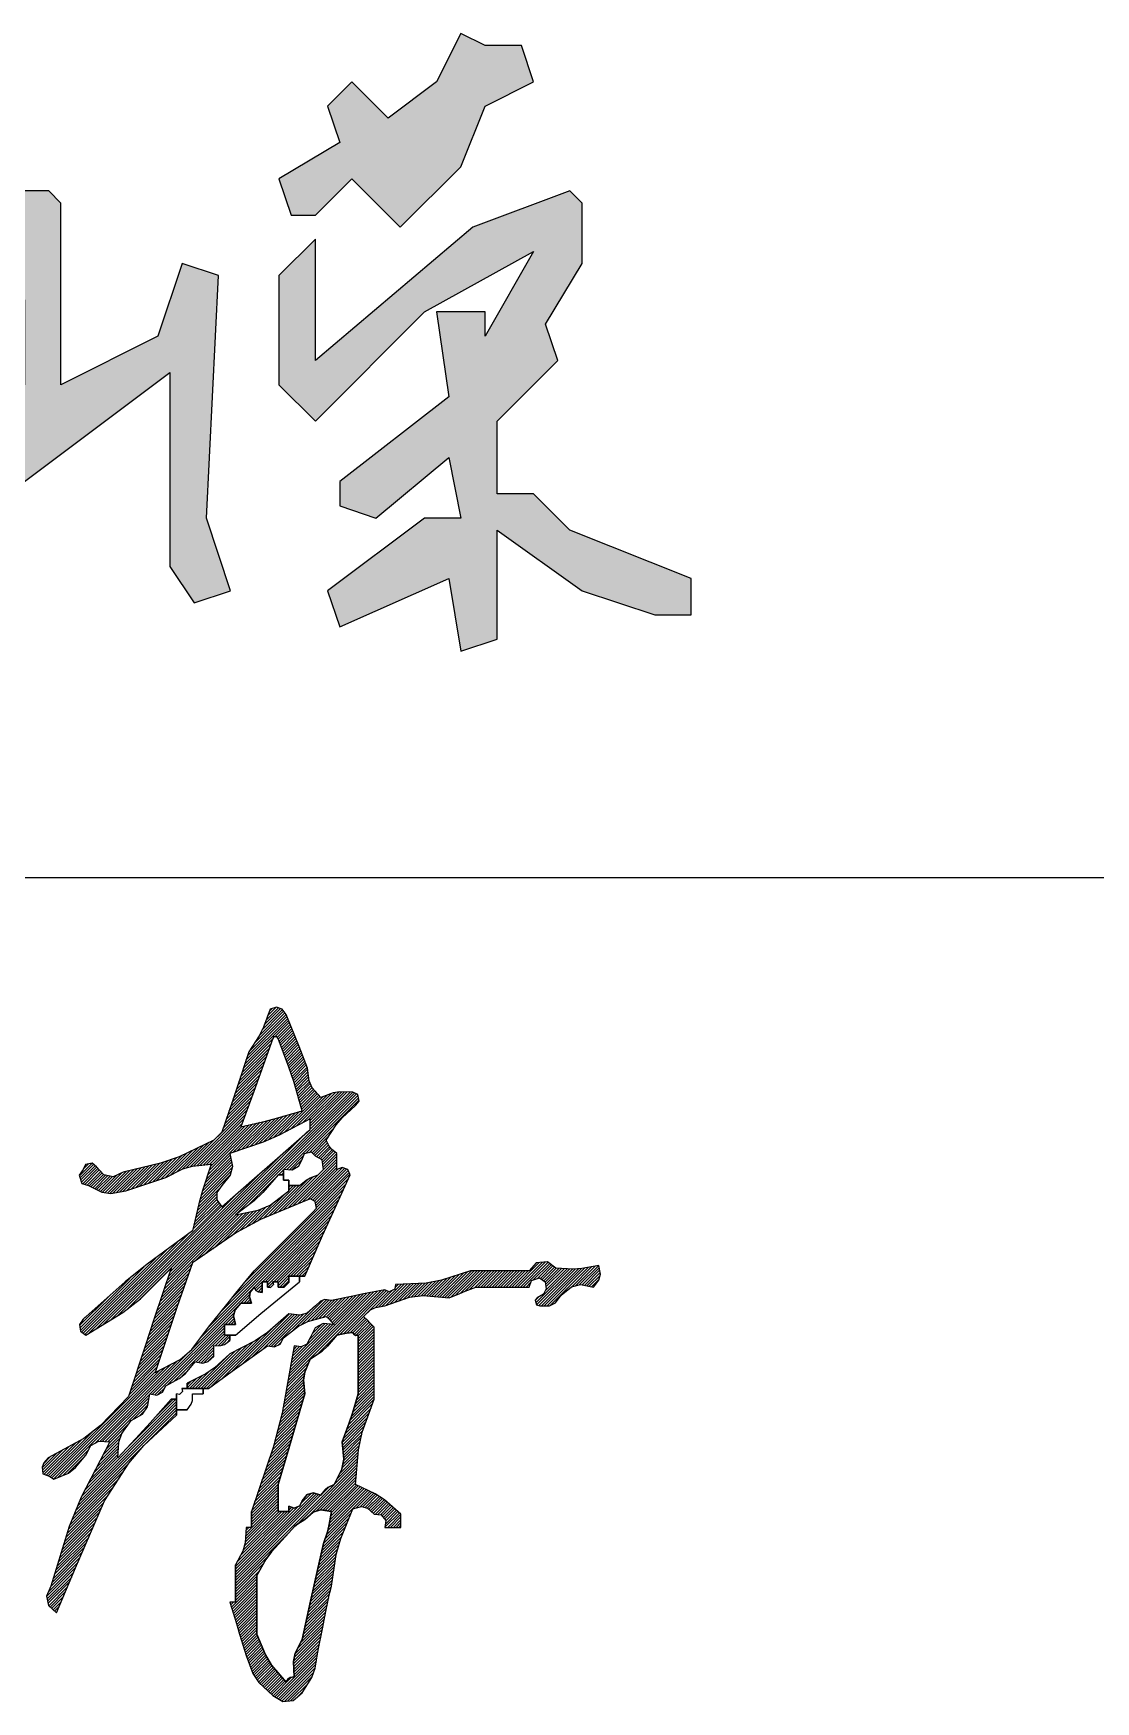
# Model space of a CAD drawing. Header units: millimetres. Extents: x 865974 to 875117, y 41124 to 44891.
# Drawn here: x 868510.9 to 868517.52, y 41157.96 to 41168.37 of the extents above; entities that cross this region are included whole.
import ezdxf

# ---------------------------------------------------------------- set-up
doc = ezdxf.new("R2010")
doc.units = ezdxf.units.MM
doc.header["$LTSCALE"] = 1000
doc.header["$MEASUREMENT"] = 0

# ---------------------------------------------------------------- blocks, each defined once
blk = doc.blocks.new('ZYC')
h = blk.add_hatch()
h.set_pattern_fill('ANSI31', color=256, scale=0.01, style=0)
h.paths.add_polyline_path([(0.871345, 0.42887), (0.877014, 0.441542), (0.888561, 0.466786), (0.887043, 0.470041), (0.883569, 0.471431), (0.880225, 0.47012), (0.880225, 0.474121), (0.880225, 0.476122), (0.880225, 0.480123), (0.876842, 0.482728), (0.875355, 0.484586), (0.873557, 0.488458), (0.879788, 0.497952), (0.883563, 0.502415), (0.891895, 0.510131), (0.894109, 0.512712), (0.893264, 0.516935), (0.890228, 0.518466), (0.882117, 0.518604), (0.877851, 0.517893), (0.870223, 0.515132), (0.864821, 0.52111), (0.862839, 0.525469), (0.861887, 0.53347), (0.856662, 0.54685), (0.853994, 0.553519), (0.848551, 0.566812), (0.84612, 0.570258), (0.84256, 0.571445), (0.838548, 0.570146), (0.834376, 0.55897), (0.831649, 0.553515), (0.825211, 0.543472), (0.818543, 0.523467), (0.815209, 0.513465), (0.80854, 0.49346), (0.80654, 0.491459), (0.80554, 0.490459), (0.803539, 0.488458), (0.781826, 0.478132), (0.770242, 0.474043), (0.746858, 0.468453), (0.740671, 0.46563), (0.734812, 0.466802), (0.730187, 0.471787), (0.727621, 0.474019), (0.723362, 0.473167), (0.721851, 0.47012), (0.719419, 0.466675), (0.721173, 0.461415), (0.725186, 0.460118), (0.733628, 0.455915), (0.739244, 0.455113), (0.748525, 0.456784), (0.758528, 0.460118), (0.763529, 0.461785), (0.773531, 0.465119), (0.784076, 0.470453), (0.790119, 0.47223), (0.801872, 0.473455), (0.796442, 0.457016), (0.794098, 0.448645), (0.790202, 0.431777), (0.761914, 0.411004), (0.748191, 0.399958), (0.721851, 0.376763), (0.719546, 0.373426), (0.720255, 0.369169), (0.723519, 0.366761), (0.746674, 0.380799), (0.757642, 0.389367), (0.776866, 0.408438), (0.766118, 0.376456), (0.760783, 0.360452), (0.750192, 0.328417), (0.732723, 0.310244), (0.722265, 0.302226), (0.700179, 0.290074), (0.697284, 0.287008), (0.696369, 0.284262), (0.696845, 0.280072), (0.699684, 0.279157), (0.701079, 0.278459), (0.703513, 0.276738), (0.712713, 0.280665), (0.717172, 0.28401), (0.723519, 0.291741), (0.726659, 0.297847), (0.73168, 0.300636), (0.738522, 0.300077), (0.720634, 0.265553), (0.713177, 0.247249), (0.701846, 0.210054), (0.699024, 0.203867), (0.700195, 0.198008), (0.705181, 0.193383), (0.717185, 0.221389), (0.723187, 0.235393), (0.735188, 0.263401), (0.750469, 0.286767), (0.759738, 0.297752), (0.7802, 0.316748), (0.7802, 0.32675), (0.776866, 0.32675), (0.763667, 0.311956), (0.756997, 0.304619), (0.743524, 0.290074), (0.744225, 0.299963), (0.746137, 0.305318), (0.751859, 0.313414), (0.758927, 0.317452), (0.762153, 0.322062), (0.763529, 0.330085), (0.767936, 0.329319), (0.771499, 0.331101), (0.773531, 0.335086), (0.781822, 0.339679), (0.785726, 0.342873), (0.791869, 0.35009), (0.796661, 0.349308), (0.799884, 0.350229), (0.803539, 0.353424), (0.803539, 0.356091), (0.803539, 0.357425), (0.803539, 0.360092), (0.807755, 0.360184), (0.810113, 0.36097), (0.813542, 0.363426), (0.813542, 0.366761), (0.810207, 0.366761), (0.810207, 0.369428), (0.810207, 0.370762), (0.810207, 0.373429), (0.812875, 0.373429), (0.814208, 0.373429), (0.816876, 0.373429), (0.815817, 0.378825), (0.816736, 0.382503), (0.82021, 0.386766), (0.822877, 0.386766), (0.824211, 0.386766), (0.826878, 0.386766), (0.825691, 0.390644), (0.826165, 0.393484), (0.828545, 0.396768), (0.829759, 0.394693), (0.831164, 0.393756), (0.833547, 0.393434), (0.833547, 0.396101), (0.833547, 0.397435), (0.833547, 0.400102), (0.836881, 0.400102), (0.836881, 0.396768), (0.838724, 0.396367), (0.840617, 0.39826), (0.840215, 0.400102), (0.843549, 0.400102), (0.843549, 0.396768), (0.847321, 0.396775), (0.850211, 0.399664), (0.850218, 0.403437), (0.856886, 0.403437), (0.86022, 0.403437)])
h.paths.add_polyline_path([(0.81766, 0.430826), (0.832668, 0.439013), (0.863554, 0.451782), (0.86659, 0.450251), (0.867435, 0.446028), (0.865221, 0.443447), (0.850551, 0.428776), (0.843216, 0.421441), (0.828545, 0.406771), (0.817133, 0.39283), (0.811464, 0.385827), (0.800205, 0.371762), (0.78972, 0.357746), (0.782385, 0.351511), (0.766863, 0.343421), (0.775929, 0.370852), (0.780598, 0.384525), (0.790202, 0.411772)], flags=16)
h.paths.add_polyline_path([(0.80854, 0.446781), (0.805425, 0.451112), (0.805425, 0.455787), (0.80854, 0.460118), (0.813699, 0.466554), (0.815065, 0.472016), (0.813542, 0.480123), (0.834155, 0.487227), (0.844276, 0.491612), (0.863554, 0.501795), (0.863554, 0.499128), (0.863554, 0.497794), (0.863554, 0.495127), (0.841589, 0.475743), (0.830586, 0.466074)], flags=16)
h.paths.add_polyline_path([(0.816876, 0.44178), (0.828552, 0.450587), (0.834008, 0.455702), (0.843549, 0.466786), (0.846883, 0.466786), (0.846883, 0.47012), (0.852237, 0.469623), (0.856263, 0.471924), (0.858553, 0.476789), (0.859871, 0.479923), (0.864466, 0.480842), (0.866889, 0.478456), (0.871025, 0.476192), (0.871893, 0.470117), (0.868556, 0.466786), (0.863539, 0.464853), (0.861098, 0.463458), (0.856886, 0.460118), (0.850218, 0.460118), (0.850218, 0.456784), (0.838559, 0.447954), (0.831216, 0.444649)], flags=16)
h.paths.add_polyline_path([(0.82021, 0.496794), (0.828392, 0.518733), (0.832394, 0.529737), (0.840215, 0.551808), (0.840995, 0.55289), (0.84277, 0.55289), (0.843549, 0.551808), (0.850321, 0.534079), (0.853333, 0.525043), (0.858553, 0.506796), (0.843346, 0.502328), (0.835663, 0.500323)], flags=16)
h.paths.add_polyline_path([(0.862059, 0.375253), (0.873557, 0.37843), (0.875557, 0.37643), (0.876558, 0.375429), (0.878558, 0.373429), (0.871716, 0.373988), (0.866694, 0.371199), (0.863554, 0.365093), (0.861382, 0.361183), (0.857984, 0.359484), (0.853552, 0.360092), (0.846069, 0.318055), (0.840672, 0.297141), (0.826878, 0.256732), (0.826878, 0.250064), (0.826878, 0.24673), (0.825545, 0.24673), (0.824878, 0.24673), (0.823544, 0.24673), (0.823031, 0.237034), (0.821563, 0.231894), (0.816876, 0.223391), (0.816876, 0.213388), (0.816876, 0.200051), (0.815542, 0.200051), (0.814875, 0.200051), (0.813542, 0.200051), (0.817543, 0.186714), (0.819543, 0.180046), (0.823544, 0.166709), (0.827791, 0.155463), (0.831467, 0.149949), (0.840215, 0.141703), (0.84657, 0.13798), (0.852974, 0.138562), (0.858553, 0.14337), (0.864559, 0.153054), (0.866713, 0.158799), (0.868556, 0.170044), (0.871223, 0.18338), (0.872557, 0.190049), (0.875224, 0.203385), (0.875891, 0.206053), (0.876224, 0.207386), (0.876891, 0.210054), (0.879889, 0.229889), (0.882632, 0.239833), (0.890228, 0.258399), (0.89558, 0.259661), (0.899436, 0.258697), (0.903565, 0.255065), (0.907812, 0.254625), (0.910735, 0.25097), (0.910233, 0.24673), (0.914234, 0.24673), (0.916235, 0.24673), (0.920236, 0.24673), (0.920236, 0.250064), (0.920236, 0.251731), (0.920236, 0.255065), (0.90998, 0.263848), (0.904109, 0.267647), (0.891895, 0.273403), (0.893648, 0.295176), (0.896067, 0.306234), (0.903565, 0.32675), (0.903565, 0.344755), (0.903565, 0.353757), (0.903565, 0.371762), (0.900897, 0.374429), (0.899564, 0.375763), (0.896896, 0.37843), (0.901245, 0.382512), (0.904358, 0.384068), (0.910233, 0.385099), (0.925477, 0.390367), (0.934172, 0.391453), (0.950243, 0.3901), (0.956912, 0.392767), (0.960246, 0.394101), (0.966914, 0.396768), (0.980251, 0.396768), (0.986919, 0.396768), (1.000256, 0.396768), (1.001698, 0.400731), (1.006727, 0.402408), (1.010259, 0.400102), (1.010867, 0.395671), (1.009168, 0.392272), (1.005257, 0.3901), (1.003934, 0.388458), (1.004881, 0.385618), (1.006924, 0.385099), (1.012888, 0.385026), (1.016741, 0.386953), (1.020261, 0.391767), (1.026697, 0.396926), (1.03216, 0.398291), (1.040266, 0.396768), (1.04374, 0.401031), (1.044659, 0.404709), (1.0436, 0.410105), (1.033059, 0.40833), (1.027608, 0.407989), (1.016927, 0.408438), (1.011661, 0.412583), (1.004597, 0.411877), (1.000256, 0.406771), (0.985586, 0.406771), (0.97825, 0.406771), (0.96358, 0.406771), (0.945524, 0.400963), (0.935851, 0.399236), (0.916901, 0.398435), (0.916329, 0.395509), (0.912918, 0.393803), (0.910233, 0.395101), (0.896896, 0.392434), (0.890228, 0.3911), (0.876891, 0.388433), (0.872698, 0.388881), (0.869975, 0.387973), (0.866889, 0.385099), (0.861654, 0.380508), (0.857114, 0.379147), (0.850218, 0.380097), (0.836856, 0.368404), (0.829308, 0.363258), (0.813542, 0.355091), (0.803942, 0.346403), (0.798418, 0.342605), (0.786868, 0.336753), (0.786868, 0.333419), (0.796871, 0.333419), (0.800205, 0.333419), (0.814842, 0.344134), (0.822177, 0.349469), (0.836881, 0.360092), (0.841288, 0.359327), (0.844851, 0.361109), (0.846883, 0.365093), (0.856324, 0.372385)])
h.paths.add_polyline_path([(0.870971, 0.356805), (0.874427, 0.359915), (0.880225, 0.366761), (0.884191, 0.367611), (0.8862, 0.367945), (0.890228, 0.368428), (0.890952, 0.367124), (0.892085, 0.366558), (0.893562, 0.366761), (0.893562, 0.35209), (0.893562, 0.344755), (0.893562, 0.330085), (0.889936, 0.317963), (0.887932, 0.31195), (0.88356, 0.300077), (0.884483, 0.289261), (0.883338, 0.28315), (0.878558, 0.273403), (0.874686, 0.271605), (0.872827, 0.270118), (0.870223, 0.266735), (0.865641, 0.268341), (0.861595, 0.267185), (0.858553, 0.263401), (0.857036, 0.260146), (0.853561, 0.258756), (0.850218, 0.260067), (0.850218, 0.256732), (0.843549, 0.256732), (0.843549, 0.273403), (0.850246, 0.296067), (0.85358, 0.307404), (0.86022, 0.330085), (0.859447, 0.338821), (0.860191, 0.343656), (0.863554, 0.351757)], flags=16)
h.paths.add_polyline_path([(0.869994, 0.257683), (0.876891, 0.256732), (0.875505, 0.248601), (0.874493, 0.244554), (0.87189, 0.236727), (0.866414, 0.212753), (0.863747, 0.200749), (0.858553, 0.176712), (0.854239, 0.168195), (0.853106, 0.16291), (0.853552, 0.153373), (0.851169, 0.153051), (0.849764, 0.152114), (0.848551, 0.150038), (0.839476, 0.160787), (0.835638, 0.167068), (0.830213, 0.180046), (0.830213, 0.216722), (0.835992, 0.226633), (0.839383, 0.23138), (0.850218, 0.243396), (0.853788, 0.247187), (0.855847, 0.248903), (0.86022, 0.251731), (0.865455, 0.256321)], flags=16)
for p, q in [((0.838548, 0.570146), (0.834376, 0.55897)), ((0.84256, 0.571445), (0.838548, 0.570146)), ((0.84612, 0.570258), (0.84256, 0.571445)), ((0.848551, 0.566812), (0.84612, 0.570258)), ((0.853994, 0.553519), (0.848551, 0.566812)), ((0.831649, 0.553515), (0.825211, 0.543472)), ((0.834376, 0.55897), (0.831649, 0.553515)), ((0.840995, 0.55289), (0.840215, 0.551808)), ((0.84277, 0.55289), (0.840995, 0.55289)), ((0.843549, 0.551808), (0.84277, 0.55289)), ((0.856662, 0.54685), (0.853994, 0.553519)), ((0.825211, 0.543472), (0.818543, 0.523467)), ((0.840215, 0.551808), (0.832394, 0.529737)), ((0.850321, 0.534079), (0.843549, 0.551808)), ((0.861887, 0.53347), (0.856662, 0.54685)), ((0.853333, 0.525043), (0.850321, 0.534079)), ((0.862839, 0.525469), (0.861887, 0.53347)), ((0.818543, 0.523467), (0.815209, 0.513465)), ((0.832394, 0.529737), (0.828392, 0.518733)), ((0.858553, 0.506796), (0.853333, 0.525043)), ((0.864821, 0.52111), (0.862839, 0.525469)), ((0.870223, 0.515132), (0.864821, 0.52111)), ((0.815209, 0.513465), (0.80854, 0.49346)), ((0.828392, 0.518733), (0.82021, 0.496794)), ((0.877851, 0.517893), (0.870223, 0.515132)), ((0.882117, 0.518604), (0.877851, 0.517893)), ((0.890228, 0.518466), (0.882117, 0.518604)), ((0.893264, 0.516935), (0.890228, 0.518466)), ((0.891895, 0.510131), (0.894109, 0.512712)), ((0.894109, 0.512712), (0.893264, 0.516935)), ((0.82021, 0.496794), (0.835663, 0.500323)), ((0.835663, 0.500323), (0.843346, 0.502328)), ((0.843346, 0.502328), (0.858553, 0.506796)), ((0.863554, 0.501795), (0.844276, 0.491612)), ((0.863554, 0.499128), (0.863554, 0.501795)), ((0.879788, 0.497952), (0.883563, 0.502415)), ((0.883563, 0.502415), (0.891895, 0.510131)), ((0.80554, 0.490459), (0.803539, 0.488458)), ((0.80654, 0.491459), (0.80554, 0.490459)), ((0.80854, 0.49346), (0.80654, 0.491459)), ((0.844276, 0.491612), (0.834155, 0.487227)), ((0.841589, 0.475743), (0.863554, 0.495127)), ((0.863554, 0.497794), (0.863554, 0.499128)), ((0.863554, 0.495127), (0.863554, 0.497794)), ((0.873557, 0.488458), (0.879788, 0.497952)), ((0.803539, 0.488458), (0.781826, 0.478132)), ((0.834155, 0.487227), (0.813542, 0.480123)), ((0.813542, 0.480123), (0.815065, 0.472016)), ((0.859871, 0.479923), (0.858553, 0.476789)), ((0.864466, 0.480842), (0.859871, 0.479923)), ((0.866889, 0.478456), (0.864466, 0.480842)), ((0.875355, 0.484586), (0.873557, 0.488458)), ((0.876842, 0.482728), (0.875355, 0.484586)), ((0.880225, 0.480123), (0.876842, 0.482728)), ((0.880225, 0.476122), (0.880225, 0.480123)), ((0.721851, 0.47012), (0.719419, 0.466675)), ((0.723362, 0.473167), (0.721851, 0.47012)), ((0.727621, 0.474019), (0.723362, 0.473167)), ((0.730187, 0.471787), (0.727621, 0.474019)), ((0.734812, 0.466802), (0.730187, 0.471787)), ((0.770242, 0.474043), (0.746858, 0.468453)), ((0.781826, 0.478132), (0.770242, 0.474043)), ((0.773531, 0.465119), (0.784076, 0.470453)), ((0.784076, 0.470453), (0.790119, 0.47223)), ((0.790119, 0.47223), (0.801872, 0.473455)), ((0.801872, 0.473455), (0.796442, 0.457016)), ((0.815065, 0.472016), (0.813699, 0.466554)), ((0.830586, 0.466074), (0.841589, 0.475743)), ((0.852237, 0.469623), (0.846883, 0.47012)), ((0.846883, 0.47012), (0.846883, 0.463452)), ((0.846883, 0.463452), (0.846883, 0.47012)), ((0.846883, 0.47012), (0.846883, 0.463452)), ((0.856263, 0.471924), (0.852237, 0.469623)), ((0.858553, 0.476789), (0.856263, 0.471924)), ((0.871025, 0.476192), (0.866889, 0.478456)), ((0.868556, 0.466786), (0.871893, 0.470117)), ((0.871893, 0.470117), (0.871025, 0.476192)), ((0.880225, 0.474121), (0.880225, 0.476122)), ((0.880225, 0.47012), (0.880225, 0.474121)), ((0.883569, 0.471431), (0.880225, 0.47012)), ((0.887043, 0.470041), (0.883569, 0.471431)), ((0.888561, 0.466786), (0.887043, 0.470041)), ((0.719419, 0.466675), (0.721173, 0.461415)), ((0.721173, 0.461415), (0.725186, 0.460118)), ((0.725186, 0.460118), (0.733628, 0.455915)), ((0.740671, 0.46563), (0.734812, 0.466802)), ((0.746858, 0.468453), (0.740671, 0.46563)), ((0.748525, 0.456784), (0.758528, 0.460118)), ((0.758528, 0.460118), (0.763529, 0.461785)), ((0.763529, 0.461785), (0.773531, 0.465119)), ((0.80854, 0.460118), (0.805425, 0.455787)), ((0.813699, 0.466554), (0.80854, 0.460118)), ((0.80854, 0.446781), (0.830586, 0.466074)), ((0.843549, 0.466786), (0.834008, 0.455702)), ((0.846883, 0.466786), (0.843549, 0.466786)), ((0.843549, 0.466786), (0.846883, 0.466786)), ((0.846883, 0.466786), (0.843549, 0.466786)), ((0.846883, 0.463452), (0.846883, 0.466786)), ((0.846883, 0.466786), (0.846883, 0.463452)), ((0.846883, 0.463452), (0.846883, 0.466786)), ((0.848217, 0.463452), (0.846883, 0.463452)), ((0.846883, 0.463452), (0.848217, 0.463452)), ((0.848884, 0.463452), (0.848217, 0.463452)), ((0.848217, 0.463452), (0.848884, 0.463452)), ((0.850218, 0.463452), (0.848884, 0.463452)), ((0.848884, 0.463452), (0.850218, 0.463452)), ((0.850218, 0.456784), (0.850218, 0.463452)), ((0.850218, 0.463452), (0.850218, 0.456784)), ((0.850218, 0.456784), (0.850218, 0.463452)), ((0.850218, 0.463452), (0.850218, 0.460118)), ((0.850218, 0.460118), (0.850218, 0.463452)), ((0.850218, 0.463452), (0.850218, 0.460118)), ((0.850218, 0.460118), (0.856886, 0.460118)), ((0.856886, 0.460118), (0.850218, 0.460118)), ((0.850218, 0.460118), (0.856886, 0.460118)), ((0.856886, 0.460118), (0.861098, 0.463458)), ((0.861098, 0.463458), (0.863539, 0.464853)), ((0.863539, 0.464853), (0.868556, 0.466786)), ((0.877014, 0.441542), (0.888561, 0.466786)), ((0.733628, 0.455915), (0.739244, 0.455113)), ((0.739244, 0.455113), (0.748525, 0.456784)), ((0.794098, 0.448645), (0.790202, 0.431777)), ((0.796442, 0.457016), (0.794098, 0.448645)), ((0.805425, 0.455787), (0.805425, 0.451112)), ((0.805425, 0.451112), (0.80854, 0.446781)), ((0.828552, 0.450587), (0.816876, 0.44178)), ((0.834008, 0.455702), (0.828552, 0.450587)), ((0.831216, 0.444649), (0.838559, 0.447954)), ((0.863554, 0.451782), (0.832668, 0.439013)), ((0.838559, 0.447954), (0.850218, 0.456784)), ((0.86659, 0.450251), (0.863554, 0.451782)), ((0.867435, 0.446028), (0.86659, 0.450251)), ((0.816876, 0.44178), (0.831216, 0.444649)), ((0.832668, 0.439013), (0.81766, 0.430826)), ((0.850551, 0.428776), (0.865221, 0.443447)), ((0.865221, 0.443447), (0.867435, 0.446028)), ((0.871345, 0.42887), (0.877014, 0.441542)), ((0.790202, 0.431777), (0.761914, 0.411004)), ((0.81766, 0.430826), (0.790202, 0.411772)), ((0.843216, 0.421441), (0.850551, 0.428776)), ((0.86022, 0.403437), (0.871345, 0.42887)), ((0.828545, 0.406771), (0.843216, 0.421441)), ((0.761914, 0.411004), (0.748191, 0.399958)), ((0.757642, 0.389367), (0.776866, 0.408438)), ((0.776866, 0.408438), (0.766118, 0.376456)), ((0.790202, 0.411772), (0.780598, 0.384525)), ((0.817133, 0.39283), (0.828545, 0.406771)), ((0.96358, 0.406771), (0.945524, 0.400963)), ((0.97825, 0.406771), (0.96358, 0.406771)), ((0.985586, 0.406771), (0.97825, 0.406771)), ((1.000256, 0.406771), (0.985586, 0.406771)), ((1.004597, 0.411877), (1.000256, 0.406771)), ((1.011661, 0.412583), (1.004597, 0.411877)), ((1.016927, 0.408438), (1.011661, 0.412583)), ((1.027608, 0.407989), (1.016927, 0.408438)), ((1.033059, 0.40833), (1.027608, 0.407989)), ((1.0436, 0.410105), (1.033059, 0.40833)), ((1.044659, 0.404709), (1.0436, 0.410105)), ((0.748191, 0.399958), (0.721851, 0.376763)), ((0.826165, 0.393484), (0.828545, 0.396768)), ((0.828545, 0.396768), (0.826165, 0.393484)), ((0.828545, 0.396768), (0.829759, 0.394693)), ((0.829759, 0.394693), (0.828545, 0.396768)), ((0.833547, 0.397435), (0.833547, 0.400102)), ((0.833547, 0.400102), (0.836881, 0.400102)), ((0.836881, 0.400102), (0.833547, 0.400102)), ((0.833547, 0.400102), (0.836881, 0.400102)), ((0.836881, 0.400102), (0.833547, 0.400102)), ((0.833547, 0.400102), (0.836881, 0.400102)), ((0.836881, 0.400102), (0.833547, 0.400102)), ((0.833547, 0.400102), (0.833547, 0.397435)), ((0.833547, 0.396101), (0.833547, 0.397435)), ((0.833547, 0.397435), (0.833547, 0.396101)), ((0.833547, 0.393434), (0.833547, 0.396101)), ((0.833547, 0.396101), (0.833547, 0.393434)), ((0.836881, 0.396768), (0.836881, 0.400102)), ((0.836881, 0.400102), (0.836881, 0.396768)), ((0.836881, 0.396768), (0.836881, 0.400102)), ((0.838724, 0.396367), (0.836881, 0.396768)), ((0.836881, 0.396768), (0.838724, 0.396367)), ((0.840617, 0.39826), (0.838724, 0.396367)), ((0.838724, 0.396367), (0.840617, 0.39826)), ((0.843549, 0.400102), (0.840215, 0.400102)), ((0.840215, 0.400102), (0.843549, 0.400102)), ((0.843549, 0.400102), (0.840215, 0.400102)), ((0.840215, 0.400102), (0.840617, 0.39826)), ((0.840617, 0.39826), (0.840215, 0.400102)), ((0.840215, 0.400102), (0.843549, 0.400102)), ((0.843549, 0.400102), (0.840215, 0.400102)), ((0.840215, 0.400102), (0.843549, 0.400102)), ((0.840833, 0.386824), (0.856886, 0.400102)), ((0.843549, 0.396768), (0.843549, 0.400102)), ((0.843549, 0.400102), (0.843549, 0.396768)), ((0.843549, 0.396768), (0.843549, 0.400102)), ((0.843549, 0.396768), (0.847321, 0.396775)), ((0.847321, 0.396775), (0.843549, 0.396768)), ((0.847321, 0.396775), (0.850211, 0.399664)), ((0.850211, 0.399664), (0.847321, 0.396775)), ((0.850211, 0.399664), (0.850218, 0.403437)), ((0.850218, 0.403437), (0.850211, 0.399664)), ((0.850218, 0.403437), (0.86022, 0.403437)), ((0.86022, 0.403437), (0.850218, 0.403437)), ((0.850218, 0.403437), (0.86022, 0.403437)), ((0.856886, 0.403437), (0.850218, 0.403437)), ((0.850218, 0.403437), (0.856886, 0.403437)), ((0.856886, 0.403437), (0.850218, 0.403437)), ((0.856886, 0.400102), (0.856886, 0.403437)), ((0.856886, 0.403437), (0.856886, 0.400102)), ((0.856886, 0.400102), (0.856886, 0.403437)), ((0.916901, 0.398435), (0.916329, 0.395509)), ((0.935851, 0.399236), (0.916901, 0.398435)), ((0.945524, 0.400963), (0.935851, 0.399236)), ((0.960246, 0.394101), (0.966914, 0.396768)), ((0.966914, 0.396768), (0.980251, 0.396768)), ((0.980251, 0.396768), (0.986919, 0.396768)), ((0.986919, 0.396768), (1.000256, 0.396768)), ((1.000256, 0.396768), (1.001698, 0.400731)), ((1.001698, 0.400731), (1.006727, 0.402408)), ((1.006727, 0.402408), (1.010259, 0.400102)), ((1.010259, 0.400102), (1.010867, 0.395671)), ((1.020261, 0.391767), (1.026697, 0.396926)), ((1.026697, 0.396926), (1.03216, 0.398291)), ((1.03216, 0.398291), (1.040266, 0.396768)), ((1.040266, 0.396768), (1.04374, 0.401031)), ((1.04374, 0.401031), (1.044659, 0.404709)), ((0.746674, 0.380799), (0.757642, 0.389367)), ((0.800205, 0.371762), (0.811464, 0.385827)), ((0.811464, 0.385827), (0.817133, 0.39283)), ((0.816736, 0.382503), (0.82021, 0.386766)), ((0.82021, 0.386766), (0.816736, 0.382503)), ((0.82021, 0.386766), (0.822877, 0.386766)), ((0.822877, 0.386766), (0.82021, 0.386766)), ((0.822877, 0.386766), (0.824211, 0.386766)), ((0.824211, 0.386766), (0.822877, 0.386766)), ((0.824211, 0.386766), (0.826878, 0.386766)), ((0.826878, 0.386766), (0.824211, 0.386766)), ((0.825691, 0.390644), (0.826165, 0.393484)), ((0.826165, 0.393484), (0.825691, 0.390644)), ((0.826878, 0.386766), (0.825691, 0.390644)), ((0.825691, 0.390644), (0.826878, 0.386766)), ((0.829759, 0.394693), (0.831164, 0.393756)), ((0.831164, 0.393756), (0.829759, 0.394693)), ((0.831164, 0.393756), (0.833547, 0.393434)), ((0.833547, 0.393434), (0.831164, 0.393756)), ((0.832831, 0.380156), (0.840833, 0.386824)), ((0.869975, 0.387973), (0.866889, 0.385099)), ((0.872698, 0.388881), (0.869975, 0.387973)), ((0.876891, 0.388433), (0.872698, 0.388881)), ((0.890228, 0.3911), (0.876891, 0.388433)), ((0.896896, 0.392434), (0.890228, 0.3911)), ((0.910233, 0.395101), (0.896896, 0.392434)), ((0.912918, 0.393803), (0.910233, 0.395101)), ((0.910233, 0.385099), (0.925477, 0.390367)), ((0.916329, 0.395509), (0.912918, 0.393803)), ((0.925477, 0.390367), (0.934172, 0.391453)), ((0.934172, 0.391453), (0.950243, 0.3901)), ((0.950243, 0.3901), (0.956912, 0.392767)), ((0.956912, 0.392767), (0.960246, 0.394101)), ((1.005257, 0.3901), (1.003934, 0.388458)), ((1.003934, 0.388458), (1.004881, 0.385618)), ((1.004881, 0.385618), (1.006924, 0.385099)), ((1.009168, 0.392272), (1.005257, 0.3901)), ((1.010867, 0.395671), (1.009168, 0.392272)), ((1.012888, 0.385026), (1.016741, 0.386953)), ((1.016741, 0.386953), (1.020261, 0.391767)), ((0.721851, 0.376763), (0.719546, 0.373426)), ((0.723519, 0.366761), (0.746674, 0.380799)), ((0.766118, 0.376456), (0.760783, 0.360452)), ((0.780598, 0.384525), (0.775929, 0.370852)), ((0.815817, 0.378825), (0.816736, 0.382503)), ((0.816736, 0.382503), (0.815817, 0.378825)), ((0.816876, 0.373429), (0.815817, 0.378825)), ((0.815817, 0.378825), (0.816876, 0.373429)), ((0.816876, 0.366761), (0.832831, 0.380156)), ((0.850218, 0.380097), (0.836856, 0.368404)), ((0.857114, 0.379147), (0.850218, 0.380097)), ((0.856324, 0.372385), (0.862059, 0.375253)), ((0.861654, 0.380508), (0.857114, 0.379147)), ((0.866889, 0.385099), (0.861654, 0.380508)), ((0.862059, 0.375253), (0.873557, 0.37843)), ((0.873557, 0.37843), (0.875557, 0.37643)), ((0.875557, 0.37643), (0.876558, 0.375429)), ((0.876558, 0.375429), (0.878558, 0.373429)), ((0.896896, 0.37843), (0.901245, 0.382512)), ((0.899564, 0.375763), (0.896896, 0.37843)), ((0.900897, 0.374429), (0.899564, 0.375763)), ((0.901245, 0.382512), (0.904358, 0.384068)), ((0.904358, 0.384068), (0.910233, 0.385099)), ((1.006924, 0.385099), (1.012888, 0.385026)), ((0.719546, 0.373426), (0.720255, 0.369169)), ((0.720255, 0.369169), (0.723519, 0.366761)), ((0.775929, 0.370852), (0.766863, 0.343421)), ((0.78972, 0.357746), (0.800205, 0.371762)), ((0.810207, 0.370762), (0.810207, 0.373429)), ((0.810207, 0.373429), (0.812875, 0.373429)), ((0.812875, 0.373429), (0.810207, 0.373429)), ((0.810207, 0.373429), (0.810207, 0.370762)), ((0.810207, 0.369428), (0.810207, 0.370762)), ((0.810207, 0.370762), (0.810207, 0.369428)), ((0.810207, 0.366761), (0.810207, 0.369428)), ((0.810207, 0.369428), (0.810207, 0.366761)), ((0.813542, 0.366761), (0.810207, 0.366761)), ((0.810207, 0.366761), (0.813542, 0.366761)), ((0.813542, 0.366761), (0.810207, 0.366761)), ((0.810207, 0.366761), (0.816876, 0.366761)), ((0.816876, 0.366761), (0.810207, 0.366761)), ((0.810207, 0.366761), (0.816876, 0.366761)), ((0.812875, 0.373429), (0.814208, 0.373429)), ((0.814208, 0.373429), (0.812875, 0.373429)), ((0.813542, 0.363426), (0.813542, 0.366761)), ((0.813542, 0.366761), (0.813542, 0.363426)), ((0.813542, 0.363426), (0.813542, 0.366761)), ((0.814208, 0.373429), (0.816876, 0.373429)), ((0.816876, 0.373429), (0.814208, 0.373429)), ((0.836856, 0.368404), (0.829308, 0.363258)), ((0.844851, 0.361109), (0.846883, 0.365093)), ((0.846883, 0.365093), (0.856324, 0.372385)), ((0.863554, 0.365093), (0.861382, 0.361183)), ((0.866694, 0.371199), (0.863554, 0.365093)), ((0.871716, 0.373988), (0.866694, 0.371199)), ((0.878558, 0.373429), (0.871716, 0.373988)), ((0.874427, 0.359915), (0.880225, 0.366761)), ((0.880225, 0.366761), (0.874427, 0.359915)), ((0.880225, 0.366761), (0.884191, 0.367611)), ((0.884191, 0.367611), (0.880225, 0.366761)), ((0.884191, 0.367611), (0.8862, 0.367945)), ((0.8862, 0.367945), (0.884191, 0.367611)), ((0.8862, 0.367945), (0.890228, 0.368428)), ((0.890228, 0.368428), (0.8862, 0.367945)), ((0.890228, 0.368428), (0.890952, 0.367124)), ((0.890952, 0.367124), (0.890228, 0.368428)), ((0.890952, 0.367124), (0.892085, 0.366558)), ((0.892085, 0.366558), (0.890952, 0.367124)), ((0.892085, 0.366558), (0.893562, 0.366761)), ((0.893562, 0.366761), (0.892085, 0.366558)), ((0.893562, 0.366761), (0.893562, 0.35209)), ((0.893562, 0.35209), (0.893562, 0.366761)), ((0.903565, 0.371762), (0.900897, 0.374429)), ((0.903565, 0.353757), (0.903565, 0.371762)), ((0.760783, 0.360452), (0.750192, 0.328417)), ((0.782385, 0.351511), (0.78972, 0.357746)), ((0.803539, 0.360092), (0.807755, 0.360184)), ((0.803539, 0.357425), (0.803539, 0.360092)), ((0.803539, 0.356091), (0.803539, 0.357425)), ((0.803539, 0.353424), (0.803539, 0.356091)), ((0.813542, 0.355091), (0.803942, 0.346403)), ((0.807755, 0.360184), (0.810113, 0.36097)), ((0.810113, 0.36097), (0.813542, 0.363426)), ((0.829308, 0.363258), (0.813542, 0.355091)), ((0.822177, 0.349469), (0.836881, 0.360092)), ((0.836881, 0.360092), (0.841288, 0.359327)), ((0.841288, 0.359327), (0.844851, 0.361109)), ((0.853552, 0.360092), (0.846069, 0.318055)), ((0.857984, 0.359484), (0.853552, 0.360092)), ((0.861382, 0.361183), (0.857984, 0.359484)), ((0.863554, 0.351757), (0.870971, 0.356805)), ((0.870971, 0.356805), (0.863554, 0.351757)), ((0.870971, 0.356805), (0.874427, 0.359915)), ((0.874427, 0.359915), (0.870971, 0.356805)), ((0.766863, 0.343421), (0.782385, 0.351511)), ((0.785726, 0.342873), (0.791869, 0.35009)), ((0.791869, 0.35009), (0.796661, 0.349308)), ((0.796661, 0.349308), (0.799884, 0.350229)), ((0.803942, 0.346403), (0.798418, 0.342605)), ((0.799884, 0.350229), (0.803539, 0.353424)), ((0.800205, 0.333419), (0.814842, 0.344134)), ((0.814842, 0.344134), (0.822177, 0.349469)), ((0.859447, 0.338821), (0.860191, 0.343656)), ((0.860191, 0.343656), (0.859447, 0.338821)), ((0.860191, 0.343656), (0.863554, 0.351757)), ((0.863554, 0.351757), (0.860191, 0.343656)), ((0.893562, 0.35209), (0.893562, 0.344755)), ((0.893562, 0.344755), (0.893562, 0.35209)), ((0.893562, 0.344755), (0.893562, 0.330085)), ((0.893562, 0.330085), (0.893562, 0.344755)), ((0.903565, 0.344755), (0.903565, 0.353757)), ((0.903565, 0.32675), (0.903565, 0.344755)), ((0.771499, 0.331101), (0.773531, 0.335086)), ((0.773531, 0.335086), (0.781822, 0.339679)), ((0.781822, 0.339679), (0.785726, 0.342873)), ((0.796871, 0.333419), (0.783534, 0.333419)), ((0.783534, 0.333419), (0.796871, 0.333419)), ((0.796871, 0.333419), (0.783534, 0.333419)), ((0.783534, 0.333419), (0.783936, 0.331576)), ((0.798418, 0.342605), (0.786868, 0.336753)), ((0.786868, 0.336753), (0.786868, 0.333419)), ((0.786868, 0.333419), (0.786868, 0.336753)), ((0.786868, 0.336753), (0.786868, 0.333419)), ((0.786868, 0.333419), (0.800205, 0.333419)), ((0.800205, 0.333419), (0.786868, 0.333419)), ((0.786868, 0.333419), (0.800205, 0.333419)), ((0.796871, 0.330085), (0.796871, 0.333419)), ((0.796871, 0.333419), (0.796871, 0.330085)), ((0.796871, 0.330085), (0.796871, 0.333419)), ((0.86022, 0.330085), (0.859447, 0.338821)), ((0.859447, 0.338821), (0.86022, 0.330085)), ((0.750192, 0.328417), (0.732723, 0.310244)), ((0.762153, 0.322062), (0.763529, 0.330085)), ((0.763529, 0.330085), (0.767936, 0.329319)), ((0.776866, 0.32675), (0.763667, 0.311956)), ((0.767936, 0.329319), (0.771499, 0.331101)), ((0.7802, 0.32675), (0.776866, 0.32675)), ((0.776866, 0.32675), (0.7802, 0.32675)), ((0.7802, 0.32675), (0.776866, 0.32675)), ((0.782043, 0.329683), (0.7802, 0.330085)), ((0.7802, 0.330085), (0.7802, 0.320082)), ((0.7802, 0.320082), (0.7802, 0.330085)), ((0.7802, 0.330085), (0.7802, 0.320082)), ((0.7802, 0.316748), (0.7802, 0.32675)), ((0.7802, 0.32675), (0.7802, 0.316748)), ((0.7802, 0.316748), (0.7802, 0.32675)), ((0.783936, 0.331576), (0.782043, 0.329683)), ((0.786868, 0.320082), (0.78929, 0.323535)), ((0.78929, 0.323535), (0.790068, 0.325869)), ((0.790068, 0.325869), (0.790202, 0.330085)), ((0.790202, 0.330085), (0.79287, 0.330085)), ((0.79287, 0.330085), (0.794203, 0.330085)), ((0.794203, 0.330085), (0.796871, 0.330085)), ((0.85358, 0.307404), (0.86022, 0.330085)), ((0.86022, 0.330085), (0.85358, 0.307404)), ((0.893562, 0.330085), (0.889936, 0.317963)), ((0.889936, 0.317963), (0.893562, 0.330085)), ((0.896067, 0.306234), (0.903565, 0.32675)), ((0.746137, 0.305318), (0.751859, 0.313414)), ((0.751859, 0.313414), (0.758927, 0.317452)), ((0.758927, 0.317452), (0.762153, 0.322062)), ((0.759738, 0.297752), (0.7802, 0.316748)), ((0.7802, 0.320082), (0.786868, 0.320082)), ((0.786868, 0.320082), (0.7802, 0.320082)), ((0.7802, 0.320082), (0.786868, 0.320082)), ((0.846069, 0.318055), (0.840672, 0.297141)), ((0.889936, 0.317963), (0.887932, 0.31195)), ((0.887932, 0.31195), (0.889936, 0.317963)), ((0.722265, 0.302226), (0.700179, 0.290074)), ((0.732723, 0.310244), (0.722265, 0.302226)), ((0.756997, 0.304619), (0.743524, 0.290074)), ((0.744225, 0.299963), (0.746137, 0.305318)), ((0.763667, 0.311956), (0.756997, 0.304619)), ((0.850246, 0.296067), (0.85358, 0.307404)), ((0.85358, 0.307404), (0.850246, 0.296067)), ((0.887932, 0.31195), (0.88356, 0.300077)), ((0.88356, 0.300077), (0.887932, 0.31195)), ((0.893648, 0.295176), (0.896067, 0.306234)), ((0.717172, 0.28401), (0.723519, 0.291741)), ((0.738522, 0.300077), (0.720634, 0.265553)), ((0.723519, 0.291741), (0.726659, 0.297847)), ((0.726659, 0.297847), (0.73168, 0.300636)), ((0.73168, 0.300636), (0.738522, 0.300077)), ((0.743524, 0.290074), (0.744225, 0.299963)), ((0.750469, 0.286767), (0.759738, 0.297752)), ((0.840672, 0.297141), (0.826878, 0.256732)), ((0.843549, 0.273403), (0.850246, 0.296067)), ((0.850246, 0.296067), (0.843549, 0.273403)), ((0.88356, 0.300077), (0.884483, 0.289261)), ((0.884483, 0.289261), (0.88356, 0.300077)), ((0.891895, 0.273403), (0.893648, 0.295176)), ((0.697284, 0.287008), (0.696369, 0.284262)), ((0.696369, 0.284262), (0.696845, 0.280072)), ((0.700179, 0.290074), (0.697284, 0.287008)), ((0.712713, 0.280665), (0.717172, 0.28401)), ((0.735188, 0.263401), (0.750469, 0.286767)), ((0.883338, 0.28315), (0.878558, 0.273403)), ((0.878558, 0.273403), (0.883338, 0.28315)), ((0.884483, 0.289261), (0.883338, 0.28315)), ((0.883338, 0.28315), (0.884483, 0.289261)), ((0.696845, 0.280072), (0.699684, 0.279157)), ((0.699684, 0.279157), (0.701079, 0.278459)), ((0.701079, 0.278459), (0.703513, 0.276738)), ((0.703513, 0.276738), (0.712713, 0.280665)), ((0.843549, 0.263401), (0.843549, 0.273403)), ((0.843549, 0.273403), (0.843549, 0.263401)), ((0.843549, 0.263401), (0.843549, 0.273403)), ((0.843549, 0.273403), (0.843549, 0.256732)), ((0.843549, 0.256732), (0.843549, 0.273403)), ((0.843549, 0.273403), (0.843549, 0.256732)), ((0.874686, 0.271605), (0.872827, 0.270118)), ((0.872827, 0.270118), (0.874686, 0.271605)), ((0.878558, 0.273403), (0.874686, 0.271605)), ((0.874686, 0.271605), (0.878558, 0.273403)), ((0.904109, 0.267647), (0.891895, 0.273403)), ((0.720634, 0.265553), (0.713177, 0.247249)), ((0.723187, 0.235393), (0.735188, 0.263401)), ((0.843549, 0.256732), (0.843549, 0.263401)), ((0.843549, 0.263401), (0.843549, 0.256732)), ((0.843549, 0.256732), (0.843549, 0.263401)), ((0.858553, 0.263401), (0.857036, 0.260146)), ((0.857036, 0.260146), (0.858553, 0.263401)), ((0.861595, 0.267185), (0.858553, 0.263401)), ((0.858553, 0.263401), (0.861595, 0.267185)), ((0.865641, 0.268341), (0.861595, 0.267185)), ((0.861595, 0.267185), (0.865641, 0.268341)), ((0.870223, 0.266735), (0.865641, 0.268341)), ((0.865641, 0.268341), (0.870223, 0.266735)), ((0.872827, 0.270118), (0.870223, 0.266735)), ((0.870223, 0.266735), (0.872827, 0.270118)), ((0.90998, 0.263848), (0.904109, 0.267647)), ((0.920236, 0.255065), (0.90998, 0.263848)), ((0.826878, 0.256732), (0.826878, 0.250064)), ((0.826878, 0.250064), (0.826878, 0.256732)), ((0.826878, 0.256732), (0.826878, 0.250064)), ((0.826878, 0.250064), (0.826878, 0.24673)), ((0.826878, 0.24673), (0.826878, 0.250064)), ((0.826878, 0.250064), (0.826878, 0.24673)), ((0.850218, 0.256732), (0.843549, 0.256732)), ((0.843549, 0.256732), (0.850218, 0.256732)), ((0.850218, 0.256732), (0.843549, 0.256732)), ((0.843549, 0.256732), (0.850218, 0.256732)), ((0.850218, 0.256732), (0.843549, 0.256732)), ((0.843549, 0.256732), (0.850218, 0.256732)), ((0.853561, 0.258756), (0.850218, 0.260067)), ((0.850218, 0.256732), (0.850218, 0.260067)), ((0.850218, 0.260067), (0.850218, 0.256732)), ((0.850218, 0.256732), (0.850218, 0.260067)), ((0.850218, 0.260067), (0.853561, 0.258756)), ((0.857036, 0.260146), (0.853561, 0.258756)), ((0.853561, 0.258756), (0.857036, 0.260146)), ((0.855847, 0.248903), (0.86022, 0.251731)), ((0.86022, 0.251731), (0.855847, 0.248903)), ((0.86022, 0.251731), (0.865455, 0.256321)), ((0.865455, 0.256321), (0.86022, 0.251731)), ((0.865455, 0.256321), (0.869994, 0.257683)), ((0.869994, 0.257683), (0.865455, 0.256321)), ((0.869994, 0.257683), (0.876891, 0.256732)), ((0.876891, 0.256732), (0.869994, 0.257683)), ((0.876891, 0.256732), (0.875505, 0.248601)), ((0.875505, 0.248601), (0.876891, 0.256732)), ((0.882632, 0.239833), (0.890228, 0.258399)), ((0.890228, 0.258399), (0.89558, 0.259661)), ((0.89558, 0.259661), (0.899436, 0.258697)), ((0.899436, 0.258697), (0.903565, 0.255065)), ((0.903565, 0.255065), (0.907812, 0.254625)), ((0.907812, 0.254625), (0.910735, 0.25097)), ((0.910735, 0.25097), (0.910233, 0.24673)), ((0.920236, 0.251731), (0.920236, 0.255065)), ((0.920236, 0.250064), (0.920236, 0.251731)), ((0.920236, 0.24673), (0.920236, 0.250064)), ((0.713177, 0.247249), (0.701846, 0.210054)), ((0.823544, 0.24673), (0.823031, 0.237034)), ((0.824878, 0.24673), (0.823544, 0.24673)), ((0.825545, 0.24673), (0.824878, 0.24673)), ((0.826878, 0.24673), (0.825545, 0.24673)), ((0.839383, 0.23138), (0.850218, 0.243396)), ((0.850218, 0.243396), (0.839383, 0.23138)), ((0.850218, 0.243396), (0.853788, 0.247187)), ((0.853788, 0.247187), (0.850218, 0.243396)), ((0.853788, 0.247187), (0.855847, 0.248903)), ((0.855847, 0.248903), (0.853788, 0.247187)), ((0.874493, 0.244554), (0.87189, 0.236727)), ((0.87189, 0.236727), (0.874493, 0.244554)), ((0.875505, 0.248601), (0.874493, 0.244554)), ((0.874493, 0.244554), (0.875505, 0.248601)), ((0.879889, 0.229889), (0.882632, 0.239833)), ((0.910233, 0.24673), (0.914234, 0.24673)), ((0.914234, 0.24673), (0.916235, 0.24673)), ((0.916235, 0.24673), (0.920236, 0.24673)), ((0.717185, 0.221389), (0.723187, 0.235393)), ((0.821563, 0.231894), (0.816876, 0.223391)), ((0.823031, 0.237034), (0.821563, 0.231894)), ((0.835992, 0.226633), (0.839383, 0.23138)), ((0.839383, 0.23138), (0.835992, 0.226633)), ((0.87189, 0.236727), (0.866414, 0.212753)), ((0.866414, 0.212753), (0.87189, 0.236727)), ((0.876891, 0.210054), (0.879889, 0.229889)), ((0.705181, 0.193383), (0.717185, 0.221389)), ((0.816876, 0.223391), (0.816876, 0.213388)), ((0.816876, 0.213388), (0.816876, 0.223391)), ((0.816876, 0.223391), (0.816876, 0.213388)), ((0.830213, 0.216722), (0.835992, 0.226633)), ((0.835992, 0.226633), (0.830213, 0.216722)), ((0.701846, 0.210054), (0.699024, 0.203867)), ((0.816876, 0.213388), (0.816876, 0.200051)), ((0.816876, 0.200051), (0.816876, 0.213388)), ((0.816876, 0.213388), (0.816876, 0.200051)), ((0.830213, 0.210054), (0.830213, 0.216722)), ((0.830213, 0.216722), (0.830213, 0.210054)), ((0.830213, 0.210054), (0.830213, 0.216722)), ((0.830213, 0.216722), (0.830213, 0.180046)), ((0.830213, 0.180046), (0.830213, 0.216722)), ((0.830213, 0.216722), (0.830213, 0.180046)), ((0.830213, 0.180046), (0.830213, 0.210054)), ((0.830213, 0.210054), (0.830213, 0.180046)), ((0.830213, 0.180046), (0.830213, 0.210054)), ((0.866414, 0.212753), (0.863747, 0.200749)), ((0.863747, 0.200749), (0.866414, 0.212753)), ((0.876224, 0.207386), (0.876891, 0.210054)), ((0.699024, 0.203867), (0.700195, 0.198008)), ((0.700195, 0.198008), (0.705181, 0.193383)), ((0.814875, 0.200051), (0.813542, 0.200051)), ((0.813542, 0.200051), (0.817543, 0.186714)), ((0.815542, 0.200051), (0.814875, 0.200051)), ((0.816876, 0.200051), (0.815542, 0.200051)), ((0.863747, 0.200749), (0.858553, 0.176712)), ((0.858553, 0.176712), (0.863747, 0.200749)), ((0.872557, 0.190049), (0.875224, 0.203385)), ((0.875224, 0.203385), (0.875891, 0.206053)), ((0.875891, 0.206053), (0.876224, 0.207386)), ((0.871223, 0.18338), (0.872557, 0.190049)), ((0.817543, 0.186714), (0.819543, 0.180046)), ((0.819543, 0.180046), (0.823544, 0.166709)), ((0.835638, 0.167068), (0.830213, 0.180046)), ((0.830213, 0.180046), (0.835638, 0.167068)), ((0.868556, 0.170044), (0.871223, 0.18338)), ((0.823544, 0.166709), (0.827791, 0.155463)), ((0.839476, 0.160787), (0.835638, 0.167068)), ((0.835638, 0.167068), (0.839476, 0.160787)), ((0.854239, 0.168195), (0.853106, 0.16291)), ((0.853106, 0.16291), (0.854239, 0.168195)), ((0.858553, 0.176712), (0.854239, 0.168195)), ((0.854239, 0.168195), (0.858553, 0.176712)), ((0.866713, 0.158799), (0.868556, 0.170044)), ((0.848551, 0.150038), (0.839476, 0.160787)), ((0.839476, 0.160787), (0.848551, 0.150038)), ((0.853106, 0.16291), (0.853552, 0.153373)), ((0.853552, 0.153373), (0.853106, 0.16291)), ((0.864559, 0.153054), (0.866713, 0.158799)), ((0.827791, 0.155463), (0.831467, 0.149949)), ((0.831467, 0.149949), (0.840215, 0.141703)), ((0.849764, 0.152114), (0.848551, 0.150038)), ((0.848551, 0.150038), (0.849764, 0.152114)), ((0.851169, 0.153051), (0.849764, 0.152114)), ((0.849764, 0.152114), (0.851169, 0.153051)), ((0.853552, 0.153373), (0.851169, 0.153051)), ((0.851169, 0.153051), (0.853552, 0.153373)), ((0.858553, 0.14337), (0.864559, 0.153054)), ((0.840215, 0.141703), (0.84657, 0.13798)), ((0.84657, 0.13798), (0.852974, 0.138562)), ((0.852974, 0.138562), (0.858553, 0.14337))]:
    blk.add_line(p, q)

msp = doc.modelspace()

# ---------------------------------------------------------------- hatches: boundary and pattern name
at = {"linetype": 'Continuous'}
h = msp.add_hatch(color=256, dxfattribs=at)
h.paths.add_polyline_path([(868511.748, 41166.256), (868511.748, 41165.046), (868511.899, 41164.819), (868512.126, 41164.894), (868511.975, 41165.348), (868512.05, 41166.861), (868511.823, 41166.936), (868511.672, 41166.483), (868511.067, 41166.18), (868511.067, 41167.314), (868510.992, 41167.39), (868510.84, 41167.39), (868510.689, 41167.012), (868510.84, 41166.709), (868510.84, 41166.18), (868510.387, 41166.483), (868510.235, 41166.407), (868510.235, 41165.651), (868510.387, 41165.499), (868510.84, 41165.575)])
h.paths.add_polyline_path([(868510.84, 41165.953), (868510.538, 41165.802), (868510.462, 41166.104)], flags=16)
h.paths.add_polyline_path([(868513.563, 41167.541), (868513.714, 41167.919), (868514.017, 41168.071), (868513.941, 41168.298), (868513.714, 41168.298), (868513.563, 41168.373), (868513.412, 41168.071), (868513.109, 41167.844), (868512.882, 41168.071), (868512.731, 41167.919), (868512.807, 41167.693), (868512.428, 41167.466), (868512.504, 41167.239), (868512.655, 41167.239), (868512.882, 41167.466), (868513.185, 41167.163)])
h.paths.add_polyline_path([(868514.319, 41166.936), (868514.319, 41167.314), (868514.243, 41167.39), (868513.638, 41167.163), (868512.655, 41166.331), (868512.655, 41167.088), (868512.428, 41166.861), (868512.428, 41166.18), (868512.655, 41165.953), (868513.336, 41166.634), (868514.017, 41167.012), (868513.714, 41166.483), (868513.714, 41166.634), (868513.412, 41166.634), (868513.487, 41166.104), (868512.807, 41165.575), (868512.807, 41165.424), (868513.033, 41165.348), (868513.487, 41165.726), (868513.563, 41165.348), (868513.336, 41165.348), (868512.731, 41164.894), (868512.807, 41164.668), (868513.487, 41164.97), (868513.563, 41164.516), (868513.79, 41164.592), (868513.79, 41165.273), (868514.319, 41164.894), (868514.773, 41164.743), (868515, 41164.743), (868515, 41164.97), (868514.243, 41165.273), (868514.017, 41165.499), (868513.79, 41165.499), (868513.79, 41165.953), (868514.168, 41166.331), (868514.092, 41166.558)])

# ---------------------------------------------------------------- linework, layer by layer
msp.add_line((868485.584, 41163.104), (868540.584, 41163.104))
at = {"linetype": 'Continuous', "elevation": 2318108.623}
for points in [[(868513.714, 41168.298), (868513.563, 41168.373), (868513.412, 41168.071), (868513.109, 41167.844), (868512.882, 41168.071), (868512.731, 41167.919), (868512.807, 41167.693), (868512.428, 41167.466), (868512.504, 41167.239), (868512.655, 41167.239), (868512.882, 41167.466), (868513.185, 41167.163), (868513.563, 41167.541), (868513.714, 41167.919), (868514.017, 41168.071), (868513.941, 41168.298), (868513.714, 41168.298)], [(868511.067, 41167.314), (868510.992, 41167.39), (868510.84, 41167.39), (868510.689, 41167.012), (868510.84, 41166.709), (868510.84, 41166.18), (868510.387, 41166.483), (868510.235, 41166.407), (868510.235, 41165.651), (868510.387, 41165.499), (868510.84, 41165.575), (868511.748, 41166.256), (868511.748, 41165.046), (868511.899, 41164.819), (868512.126, 41164.894), (868511.975, 41165.348), (868512.05, 41166.861), (868511.823, 41166.936), (868511.672, 41166.483), (868511.067, 41166.18), (868511.067, 41167.314)], [(868514.319, 41167.314), (868514.243, 41167.39), (868513.638, 41167.163), (868512.655, 41166.331), (868512.655, 41167.088), (868512.428, 41166.861), (868512.428, 41166.18), (868512.655, 41165.953), (868513.336, 41166.634), (868514.017, 41167.012), (868513.714, 41166.483), (868513.714, 41166.634), (868513.412, 41166.634), (868513.487, 41166.104), (868512.807, 41165.575), (868512.807, 41165.424), (868513.033, 41165.348), (868513.487, 41165.726), (868513.563, 41165.348), (868513.336, 41165.348), (868512.731, 41164.894), (868512.807, 41164.668), (868513.487, 41164.97), (868513.563, 41164.516), (868513.79, 41164.592), (868513.79, 41165.273), (868514.319, 41164.894), (868514.773, 41164.743), (868515, 41164.743), (868515, 41164.97), (868514.243, 41165.273), (868514.017, 41165.499), (868513.79, 41165.499), (868513.79, 41165.953), (868514.168, 41166.331), (868514.092, 41166.558), (868514.319, 41166.936), (868514.319, 41167.314)]]:
    msp.add_lwpolyline(points, dxfattribs=at)

# ---------------------------------------------------------------- block references
at = {"xscale": 10, "yscale": 10, "zscale": 10}
msp.add_blockref('ZYC', (868503.987, 41156.58), dxfattribs=at)

doc.saveas('drawing.dxf')
